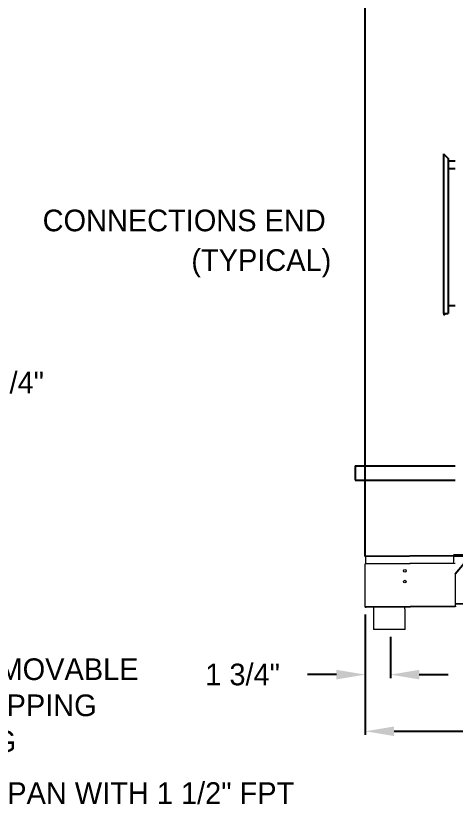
# Model space of a CAD drawing. Extents: x 6 to 271, y -23 to 146.
# Drawn here: x 66.1 to 96.5, y 26.4 to 81.1 of the extents above; entities that cross this region are included whole.
import ezdxf

# ---------------------------------------------------------------- set-up
doc = ezdxf.new("R2010")
doc.units = 0
doc.header["$MEASUREMENT"] = 0
doc.layers.get('0').update_dxf_attribs({"linetype": 'CONTINUOUS'})
doc.layers.get('Defpoints').update_dxf_attribs({"linetype": 'CONTINUOUS'})
doc.dimstyles.get("Standard").update_dxf_attribs({"dimtxt": 1.5, "dimasz": 2, "dimexe": 0.25, "dimexo": 0.5, "dimgap": 0.75, "dimtad": 0, "dimtih": 1, "dimtoh": 1, "dimdec": 4, "dimzin": 0, "dimdsep": 46, "dimlunit": 5, "dimtxsty": 'STANDARD', "dimcen": 0.125, "dimclrd": 1, "dimclre": 1, "dimclrt": 1, "dimadec": 0, "dimazin": 0, "dimtfac": 1, "dimtdec": 4, "dimtofl": 0, "dimtmove": 0, "dimatfit": 3, "dimfxl": 1, "dimfrac": 2, "dimtolj": 1, "dimtzin": 0, "dimarcsym": 0})

# ---------------------------------------------------------------- blocks, each defined once
blk = doc.blocks.new('*D30')
at = {"color": 7, "lineweight": -2}
for p, q in [((265.292, 40.675), (265.292, 31.237)), ((90.295, 39.586), (90.295, 31.237)), ((92.295, 31.487), (174.794, 31.487)), ((263.292, 31.487), (180.794, 31.487))]:
    blk.add_line(p, q, dxfattribs=at)
at = {"color": 7}
for points in [[(92.295, 31.82), (92.295, 31.153), (90.295, 31.487)], [(263.292, 31.82), (263.292, 31.153), (265.292, 31.487)]]:
    blk.add_solid(points, dxfattribs=at)
at = {"layer": 'Defpoints', "color": 0}
for p in [(265.292, 41.175), (90.295, 40.086), (265.292, 31.487)]:
    blk.add_point(p, dxfattribs=at)
at = {"color": 7, "insert": (177.794, 31.487), "char_height": 1.5, "attachment_point": 5}
blk.add_mtext('\\A1;175"', dxfattribs=at)
blk = doc.blocks.new('*D31')
at = {"color": 7, "lineweight": -2}
for p, q in [((90.277, 86.402), (87.629, 86.402)), ((90.277, 43.586), (90.277, 86.652)), ((95.777, 86.402), (92.277, 86.402)), ((97.777, 76.382), (97.777, 86.652))]:
    blk.add_line(p, q, dxfattribs=at)
at = {"color": 7}
for points in [[(92.277, 86.735), (92.277, 86.068), (90.277, 86.402)], [(95.777, 86.735), (95.777, 86.068), (97.777, 86.402)]]:
    blk.add_solid(points, dxfattribs=at)
at = {"layer": 'Defpoints', "color": 0}
for p in [(97.777, 86.402), (97.777, 75.882), (90.277, 43.086)]:
    blk.add_point(p, dxfattribs=at)
at = {"color": 7, "insert": (83.129, 86.402), "char_height": 1.5, "attachment_point": 5}
blk.add_mtext('\\A1;7 1/2"', dxfattribs=at)
blk = doc.blocks.new('*D37')
at = {"color": 7, "lineweight": -2}
for p, q in [((90.295, 39.086), (90.295, 35.161)), ((92.039, 38.034), (92.039, 35.161)), ((88.295, 35.411), (86.295, 35.411)), ((94.039, 35.411), (96.039, 35.411))]:
    blk.add_line(p, q, dxfattribs=at)
at = {"color": 7}
for points in [[(88.295, 35.744), (88.295, 35.078), (90.295, 35.411)], [(94.039, 35.744), (94.039, 35.078), (92.039, 35.411)]]:
    blk.add_solid(points, dxfattribs=at)
at = {"layer": 'Defpoints', "color": 0}
for p in [(90.295, 39.586), (92.039, 38.534), (90.295, 35.411)]:
    blk.add_point(p, dxfattribs=at)
at = {"color": 7, "insert": (81.795, 35.411), "char_height": 1.5, "attachment_point": 5}
blk.add_mtext('\\A1;1 3/4"', dxfattribs=at)

msp = doc.modelspace()

# ---------------------------------------------------------------- linework, layer by layer
at = {"color": 7, "ltscale": 7}
for p, q in [((95.71559, 71.49484), (95.71559, 60.43234)), ((95.71559, 71.49484), (96.04705, 71.16338)), ((96.04705, 71.16338), (96.04705, 60.43234)), ((96.5267, 70.97964), (96.04705, 70.97964)), ((96.04705, 70.47964), (96.5267, 70.47964)), ((96.5267, 60.94839), (96.04705, 60.94839)), ((95.71559, 60.43234), (96.04705, 60.43234)), ((95.74684, 60.43234), (95.74684, 60.32339)), ((95.74684, 60.32339), (95.77809, 60.32339)), ((95.77809, 60.43234), (95.77809, 60.32339))]:
    msp.add_line(p, q, dxfattribs=at)
at = {"color": 7}
for p, q in [((89.58951, 49.87027), (96.5267, 49.87027)), ((89.58951, 49.87027), (89.58951, 48.89084)), ((89.58951, 48.89084), (96.5267, 48.89084))]:
    msp.add_line(p, q, dxfattribs=at)
at = {"color": 0}
for p, q in [((260.14511, 44.69749), (96.39821, 43.68888)), ((96.39854, 43.63622), (260.14539, 44.65295)), ((96.39821, 43.68888), (96.39854, 43.63622)), ((97.13724, 43.11739), (96.5267, 42.37164)), ((99.0267, 40.32397), (96.5267, 40.28298)), ((96.5267, 40.15798), (96.5267, 40.10697))]:
    msp.add_line(p, q, dxfattribs=at)
at = {"color": 0, "linetype": 'Continuous', "lineweight": 15}
for p, q in [((90.33588, 43.64276), (96.39827, 43.68041)), ((90.33588, 43.64276), (90.33615, 43.59856)), ((90.33615, 43.59856), (96.39854, 43.63622)), ((90.33934, 43.08684), (90.33615, 43.59856)), ((96.39854, 43.63622), (96.39827, 43.68041)), ((96.39854, 43.63622), (96.40172, 43.1245)), ((90.27684, 43.08575), (96.5267, 43.12457)), ((90.29516, 40.1368), (90.27684, 43.08575)), ((96.40172, 43.1245), (90.33934, 43.08684)), ((96.40172, 43.12379), (96.40172, 43.1245)), ((96.5267, 42.37164), (96.5267, 40.15798)), ((90.29516, 40.1368), (96.5267, 40.17551)), ((90.29547, 40.0858), (90.34648, 40.08612)), ((90.34648, 40.08612), (96.5267, 40.12451))]:
    msp.add_line(p, q, dxfattribs=at)
at = {"color": 0, "linetype": 'Continuous', "lineweight": 15, "flags": 128}
for points in [[(92.22373, 38.53525), (92.10098, 38.53449), (91.97641, 38.53371), (91.85164, 38.53294), (91.72831, 38.53217), (91.60802, 38.53143), (91.49233, 38.53071), (91.38276, 38.53003), (91.28074, 38.52939), (91.18759, 38.52882), (91.10452, 38.5283), (91.03263, 38.52785), (90.97283, 38.52748), (90.92594, 38.52719), (90.89253, 38.52698), (90.87307, 38.52686), (90.86767, 38.52683)], [(93.05513, 38.54042), (93.0523, 38.5404), (93.03623, 38.5403), (93.00614, 38.54011), (92.96243, 38.53984), (92.90568, 38.53949), (92.83661, 38.53906), (92.75613, 38.53856), (92.6653, 38.53799), (92.56528, 38.53737), (92.4574, 38.5367), (92.34305, 38.53599), (92.22373, 38.53525)]]:
    msp.add_lwpolyline(points, dxfattribs=at)
at = {"color": 0, "linetype": 'Continuous', "lineweight": 15}
for centre in [(93.02989, 42.60284), (93.03455, 41.85285)]:
    msp.add_circle(centre, 0.09375, dxfattribs=at)
for centre, radius, start, end in [((90.35356, 43.08668), 0.01423, 179.336788, 182.184671), ((83.16415, 40.06799), 7.13134, 0.143115, 0.552872)]:
    msp.add_arc(centre, radius, start, end, dxfattribs=at)
for points in [[(90.85796, 40.0893), (90.86767, 38.52683)], [(93.05513, 38.54042), (93.04542, 40.10289)]]:
    msp.add_open_spline(points, degree=1, dxfattribs=at)

# ---------------------------------------------------------------- texts
at = {"color": 0, "char_height": 1.5}
for s, insert, attachment_point in [('CONNECTIONS END', (67.94108, 67.62298), 1), ('(TYPICAL)', (78.24287, 64.87685), 1), ('36 1/4"', (64.88799, 55.63234), 5), ('REMOVABLE\\PSHIPPING\\PLEG', (62.10036, 36.53613), 1), ('DRAIN PAN WITH 1 1/2" FPT', (58.69346, 27.95391), 1)]:
    msp.add_mtext(s, dxfattribs=dict(at, insert=insert, attachment_point=attachment_point))

# ---------------------------------------------------------------- dimensions: what is measured, and where the dimension line sits
at = {"color": 0}
dim = msp.add_linear_dim(base=(97.7767, 86.40173), p1=(90.27684, 43.08575), p2=(97.7767, 75.88234), dimstyle='Standard', override={"dimpost": '"', "dimclrd": 7, "dimclre": 7, "dimclrt": 7}, dxfattribs=at)
dim.commit()
dim.dimension.update_dxf_attribs({"geometry": '*D31', "text_midpoint": (83.12898, 86.40173), "dimtype": 160})
for base, p1, p2, picture, middle in [((265.29209, 31.48653), (90.29547, 40.0858), (265.29209, 41.17519), '*D30', (177.79378, 31.48653)), ((90.29547, 35.41117), (92.03869, 38.5341), (90.29547, 39.5858), '*D37', (81.79547, 35.41117))]:
    dim = msp.add_linear_dim(base=base, p1=p1, p2=p2, dimstyle='Standard', override={"dimpost": '"', "dimclrd": 7, "dimclre": 7, "dimclrt": 7}, dxfattribs=at)
    dim.commit()
    dim.dimension.update_dxf_attribs({"geometry": picture, "text_midpoint": middle})

doc.saveas('drawing.dxf')
